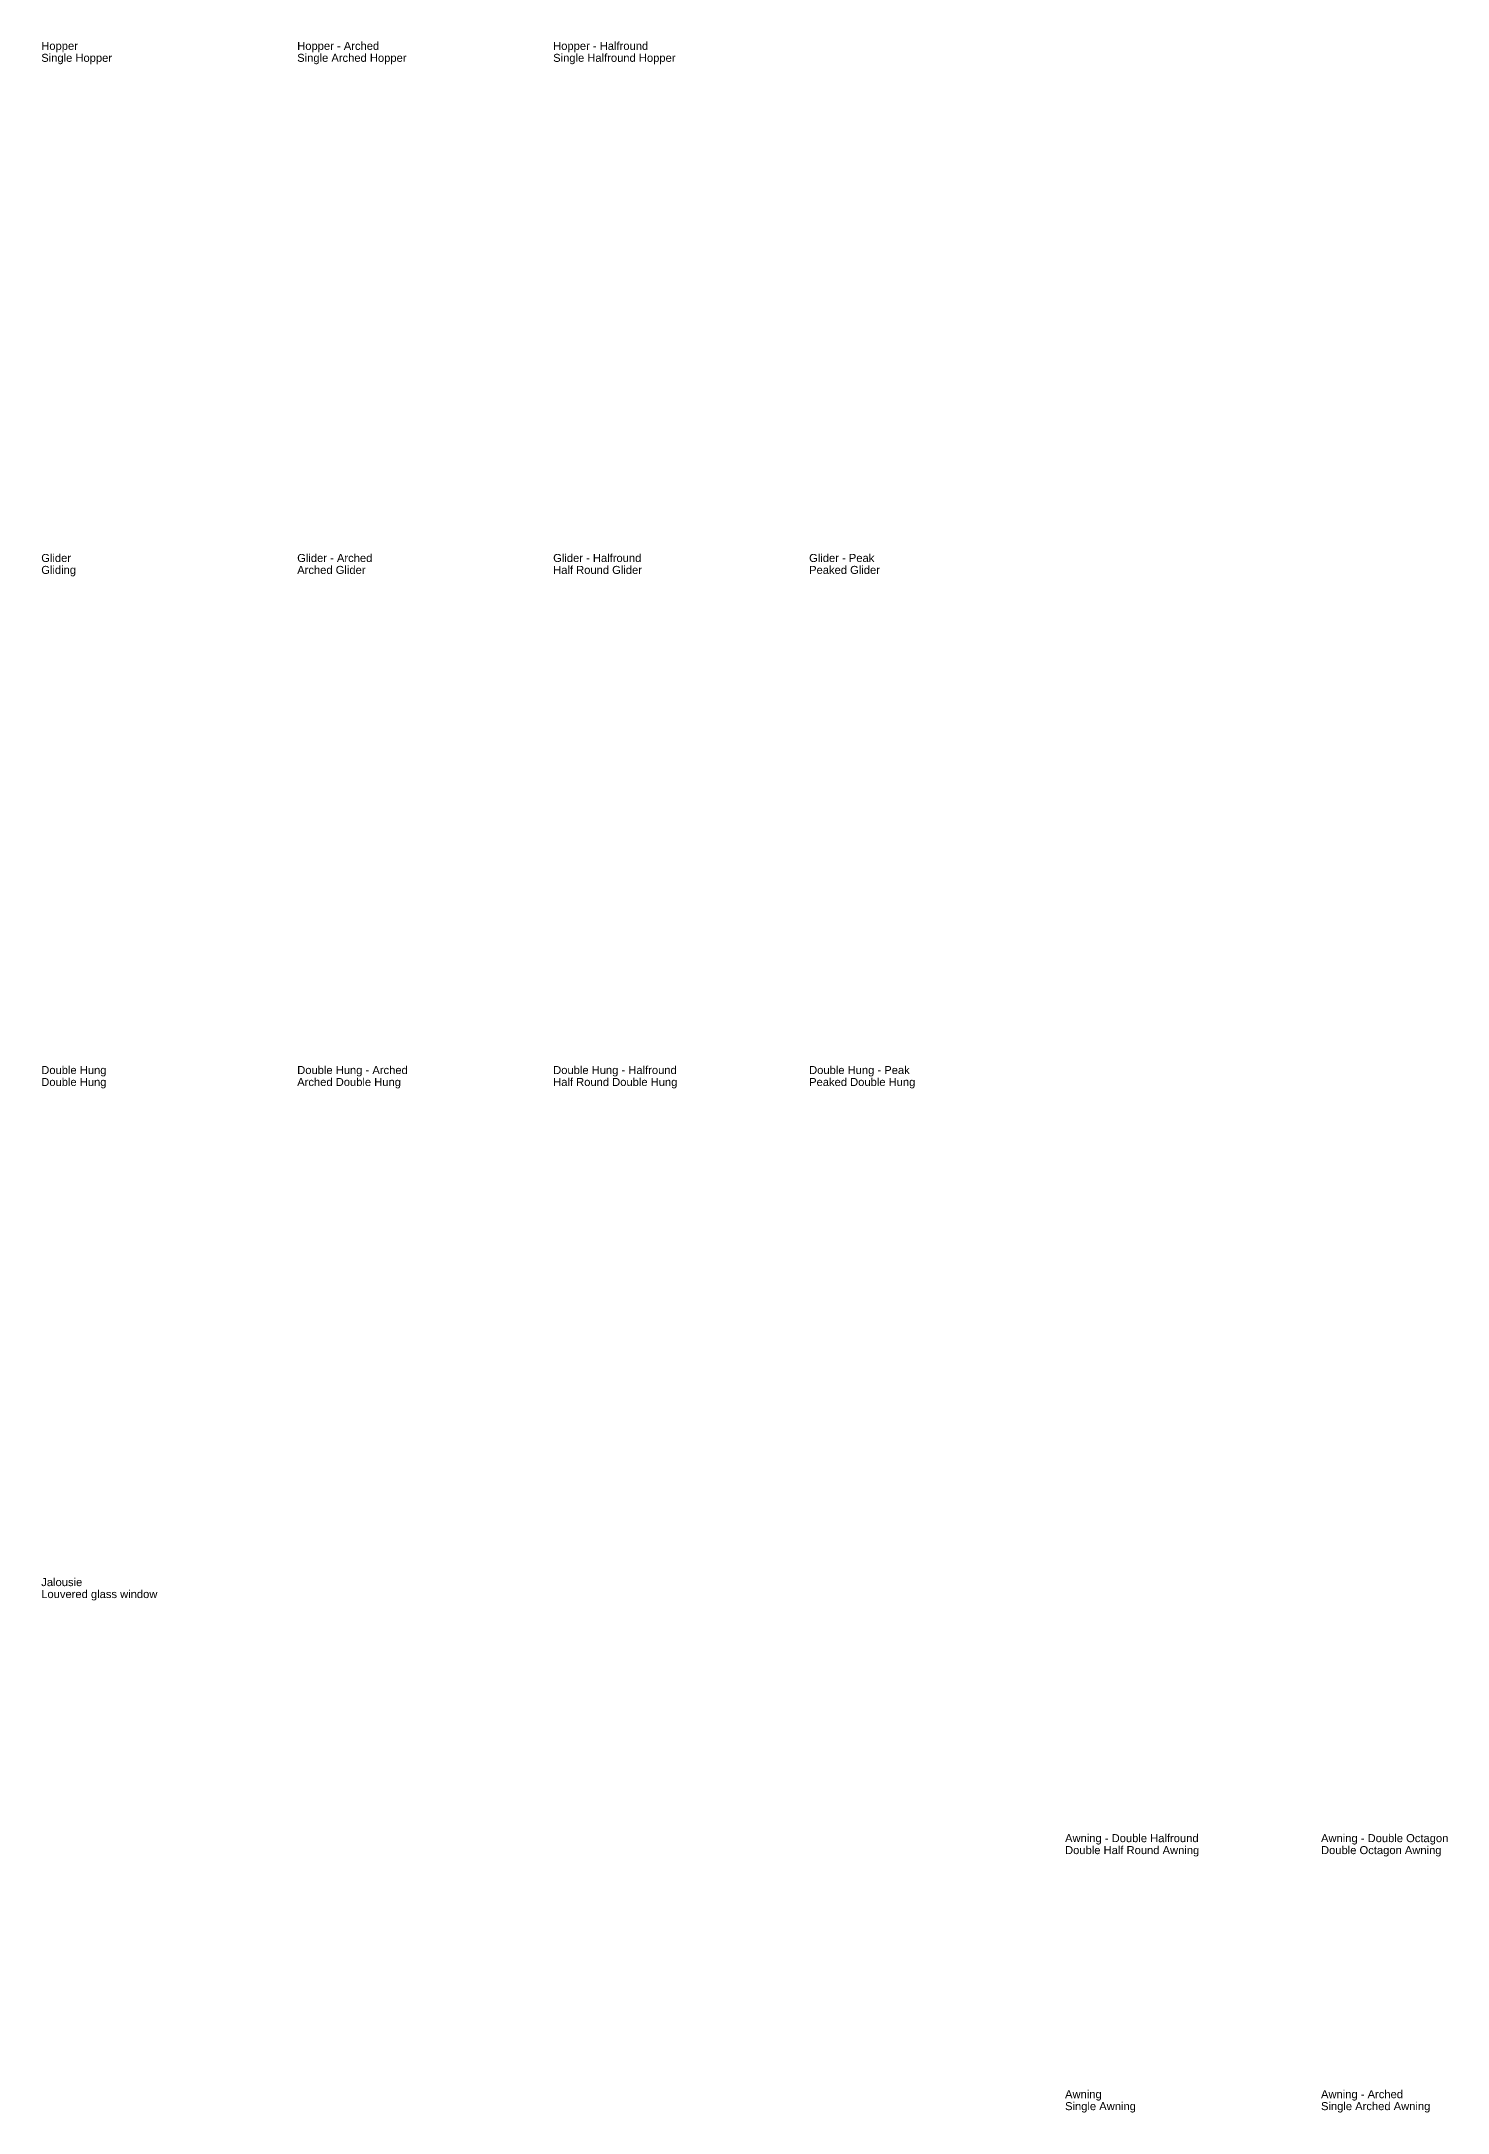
# Model space of a CAD drawing. Header units: millimetres. Extents: x 35 to 84879, y 22 to 29156.
# Drawn here: x 35 to 19813, y 35 to 29156 of the extents above; entities that cross this region are included whole.
import ezdxf

# ---------------------------------------------------------------- set-up
doc = ezdxf.new("R2010")
doc.units = ezdxf.units.MM
doc.header["$LTSCALE"] = 0.5
doc.styles.add('Titles', font='arial.ttf', dxfattribs={"width": 0.75})

msp = doc.modelspace()

# ---------------------------------------------------------------- texts
at = {"style": 'Titles'}
for s, p in [('Hopper', (33, 29037)), ('Hopper - Arched', (3633, 29037)), ('Hopper - Halfround', (7233, 29037)), ('Single Hopper', (33, 28869)), ('Single Arched Hopper', (3633, 28869)), ('Single Halfround Hopper', (7233, 28869)), ('Glider', (33, 21837)), ('Glider - Arched', (3633, 21837)), ('Glider - Halfround', (7233, 21837)), ('Glider - Peak', (10833, 21837)), ('Gliding ', (33, 21669)), ('Arched Glider ', (3633, 21669)), ('Half Round Glider ', (7233, 21669)), ('Peaked Glider ', (10833, 21669)), ('Double Hung', (33, 14637)), ('Double Hung ', (33, 14469)), ('Arched Double Hung ', (3633, 14469)), ('Double Hung - Arched', (3633, 14637)), ('Double Hung - Halfround', (7233, 14637)), ('Half Round Double Hung ', (7233, 14469)), ('Double Hung - Peak', (10833, 14637)), ('Peaked Double Hung ', (10833, 14469)), ('Jalousie', (33, 7437)), ('Louvered glass window', (33, 7269)), ('Awning - Double Halfround', (14433, 3837)), ('Double Half Round Awning ', (14433, 3669)), ('Awning - Double Octagon', (18033, 3837)), ('Double Octagon Awning ', (18033, 3669)), ('Awning', (14433, 237)), ('Awning - Arched', (18033, 237)), ('Single Awning', (14433, 69)), ('Single Arched Awning', (18033, 69))]:
    msp.add_text(s, height=112.5, dxfattribs=at).set_placement(p)

doc.saveas('drawing.dxf')
